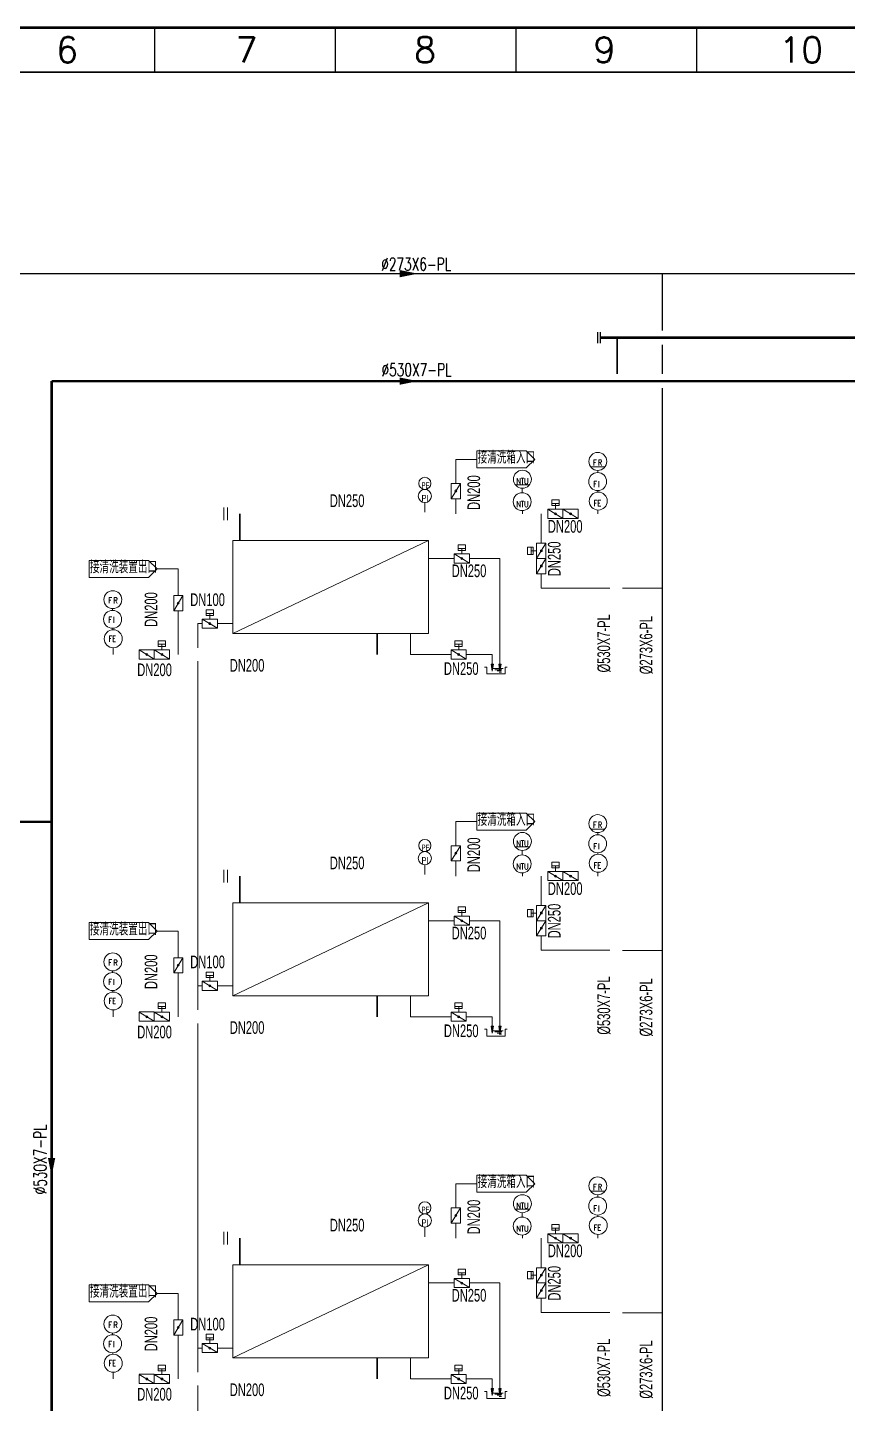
# Model space of a CAD drawing. Extents: x 2681 to 3102, y -1003 to -710.
# Drawn here: x 2822.9 to 2938.8, y -904.8 to -710.3 of the extents above; entities that cross this region are included whole.
import ezdxf

# ---------------------------------------------------------------- set-up
doc = ezdxf.new("R2010")
doc.units = 0
doc.header["$LTSCALE"] = 10
doc.header["$MEASUREMENT"] = 0
doc.layers.get('0').update_dxf_attribs({"linetype": 'CONTINUOUS'})
doc.layers.add('1', color=7, linetype='CONTINUOUS')
for name, color, linetype, lineweight in [('Level 1', 1, 'CONTINUOUS', 0), ('Level 5', 1, 'CONTINUOUS', 0), ('Level 63', 7, 'CONTINUOUS', 0)]:
    doc.layers.add(name, color=color, linetype=linetype, lineweight=lineweight)
doc.styles.add('HZ', font='geditxt.shx', dxfattribs={"width": 0.7, "bigfont": 'hztxt1.shx'})
doc.styles.get("Standard").update_dxf_attribs({"font": 'geditxt.shx', "width": 0.7, "bigfont": 'hztxt1.shx'})
doc.styles.add('Style-Single-line FangSong', font='')
doc.styles.add('Style-Single-line KaiTi', font='Single-line KaiTi.shx', dxfattribs={"bigfont": 'Single-line KaiTibig.shx'})
doc.styles.add('Style-STANDARD', font='')
doc.styles.get('Style-Single-line FangSong').set_extended_font_data('宋体')
doc.styles.get('Style-STANDARD').set_extended_font_data('宋体')

# ---------------------------------------------------------------- blocks, each defined once
blk = doc.blocks.new('A$C4607793D')
at = {"layer": '1'}
blk.add_lwpolyline([(1, 5, 0, 2, 0), (1, 0, 2, 2, 0)], format="xyseb", dxfattribs=at)

msp = doc.modelspace()

# ---------------------------------------------------------------- linework, layer by layer
at = {"color": 0, "lineweight": 50}
msp.add_line((2681.49, -710.29), (3102.33, -710.29), dxfattribs=at)
at = {"color": 0}
for p, q in [((2840.88, -710.29), (2840.88, -716.59)), ((2866.4, -710.29), (2866.4, -716.59)), ((2891.91, -710.29), (2891.91, -716.59)), ((2917.43, -710.29), (2917.43, -716.59))]:
    msp.add_line(p, q, dxfattribs=at)
at = {"color": 0, "lineweight": 30}
msp.add_line((2687.79, -716.59), (3096.03, -716.59), dxfattribs=at)
at = {"color": 4, "linetype": 'Continuous'}
for p, q in [((2755.98, -745.08), (3030.41, -745.08)), ((2755.98, -745.08), (3030.41, -745.08)), ((2912.65, -753.1), (2912.65, -745.08)), ((2912.65, -759.25), (2912.65, -755.15)), ((2912.65, -945.89), (2912.65, -761.29))]:
    msp.add_line(p, q, dxfattribs=at)
at = {"color": 3, "linetype": 'Continuous', "const_width": 0.358}
for points in [[(2903.89, -754.13), (3047.37, -754.13)], [(2826.32, -760.27), (2826.32, -954.13)], [(2826.32, -760.27), (2944.08, -760.27)], [(2806.02, -822.57), (2826.32, -822.57)]]:
    msp.add_lwpolyline(points, dxfattribs=at)
at = {"layer": '1'}
for p, q in [((2903.49, -754.89), (2903.49, -753.36)), ((2903.89, -754.89), (2903.89, -753.36))]:
    msp.add_line(p, q, dxfattribs=at)
at = {"layer": 'Level 1', "color": 7, "linetype": 'Continuous', "lineweight": 0}
for p, q in [((2883.44, -771.33), (2886.39, -771.33)), ((2884.09, -774.74), (2882.8, -776.89)), ((2896.99, -777.58), (2898.02, -777.58)), ((2897.51, -778.38), (2897.51, -777.58)), ((2850.66, -778.13), (2850.66, -779.92)), ((2851.19, -778.13), (2851.19, -779.92)), ((2898.58, -779.67), (2896.43, -778.38)), ((2900.73, -779.67), (2898.58, -778.38)), ((2894.07, -784.78), (2894.07, -783.74)), ((2896.15, -783.19), (2894.86, -785.34)), ((2885.37, -785.99), (2883.22, -784.7)), ((2883.77, -783.91), (2884.81, -783.91)), ((2884.29, -784.7), (2884.29, -783.91)), ((2894.86, -784.26), (2894.07, -784.26)), ((2896.15, -785.34), (2894.86, -787.49)), ((2841.26, -786.82), (2844.21, -786.82)), ((2844.86, -790.57), (2843.57, -792.72)), ((2848.16, -793.1), (2849.2, -793.1)), ((2848.68, -793.9), (2848.68, -793.1)), ((2847.61, -793.9), (2847.61, -795.19)), ((2849.76, -795.19), (2847.61, -793.9)), ((2838.68, -799.56), (2838.68, -798.27)), ((2840.83, -799.56), (2838.68, -798.27)), ((2838.7, -798.24), (2840.83, -798.24)), ((2840.83, -798.27), (2840.83, -799.56)), ((2842.99, -799.56), (2840.83, -798.27)), ((2841.39, -797.47), (2842.43, -797.47)), ((2841.91, -798.27), (2841.91, -797.47)), ((2884.91, -799.56), (2882.76, -798.27)), ((2883.32, -797.47), (2884.35, -797.47)), ((2883.84, -798.27), (2883.84, -797.47)), ((2888.59, -798.91), (2888.59, -801.26)), ((2838.68, -799.56), (2840.83, -799.56)), ((2888.43, -800.27), (2888.59, -801.26)), ((2888.76, -800.27), (2888.43, -800.27)), ((2888.48, -800.31), (2888.6, -801.13)), ((2888.7, -800.31), (2888.48, -800.31)), ((2888.52, -800.37), (2888.59, -800.94)), ((2888.65, -800.37), (2888.52, -800.37)), ((2888.61, -800.4), (2888.57, -800.41)), ((2888.57, -800.41), (2888.59, -800.78)), ((2888.59, -801.26), (2888.76, -800.27)), ((2888.59, -801.26), (2888.7, -800.31)), ((2888.59, -800.94), (2888.61, -800.4)), ((2888.6, -801.13), (2888.65, -800.37)), ((2889.51, -800.27), (2889.67, -801.26)), ((2889.83, -800.27), (2889.51, -800.27)), ((2889.55, -800.31), (2889.67, -801.13)), ((2889.77, -800.31), (2889.55, -800.31)), ((2889.6, -800.37), (2889.67, -800.94)), ((2889.72, -800.37), (2889.6, -800.37)), ((2889.69, -800.4), (2889.64, -800.41)), ((2889.64, -800.41), (2889.66, -800.78)), ((2889.67, -801.26), (2889.83, -800.27)), ((2889.67, -801.26), (2889.77, -800.31)), ((2889.67, -801.13), (2889.72, -800.37)), ((2889.67, -800.94), (2889.69, -800.4)), ((2883.44, -822.53), (2886.39, -822.53)), ((2884.09, -825.94), (2882.8, -828.09)), ((2850.66, -829.33), (2850.66, -831.12)), ((2851.19, -829.33), (2851.19, -831.12)), ((2898.58, -830.87), (2896.43, -829.58)), ((2896.99, -828.78), (2898.02, -828.78)), ((2897.51, -829.58), (2897.51, -828.78)), ((2900.73, -830.87), (2898.58, -829.58)), ((2885.37, -837.19), (2883.22, -835.9)), ((2883.77, -835.11), (2884.81, -835.11)), ((2884.29, -835.9), (2884.29, -835.11)), ((2894.07, -835.98), (2894.07, -834.94)), ((2894.86, -835.46), (2894.07, -835.46)), ((2896.15, -834.39), (2894.86, -836.54)), ((2841.26, -838.02), (2844.21, -838.02)), ((2896.15, -836.54), (2894.86, -838.69)), ((2844.86, -841.77), (2843.57, -843.92)), ((2847.61, -845.1), (2847.61, -846.39)), ((2849.76, -846.39), (2847.61, -845.1)), ((2848.16, -844.3), (2849.2, -844.3)), ((2848.68, -845.1), (2848.68, -844.3)), ((2838.68, -850.76), (2838.68, -849.47)), ((2840.83, -850.76), (2838.68, -849.47)), ((2838.7, -849.44), (2840.83, -849.44)), ((2840.83, -849.47), (2840.83, -850.76)), ((2842.99, -850.76), (2840.83, -849.47)), ((2841.39, -848.67), (2842.43, -848.67)), ((2841.91, -849.47), (2841.91, -848.67)), ((2884.91, -850.76), (2882.76, -849.47)), ((2883.32, -848.67), (2884.35, -848.67)), ((2883.84, -849.47), (2883.84, -848.67)), ((2838.68, -850.76), (2840.83, -850.76)), ((2888.43, -851.47), (2888.59, -852.46)), ((2888.76, -851.47), (2888.43, -851.47)), ((2888.48, -851.51), (2888.6, -852.33)), ((2888.7, -851.51), (2888.48, -851.51)), ((2888.52, -851.57), (2888.59, -852.14)), ((2888.65, -851.57), (2888.52, -851.57)), ((2888.61, -851.6), (2888.57, -851.61)), ((2888.57, -851.61), (2888.59, -851.98)), ((2888.59, -850.11), (2888.59, -852.46)), ((2888.59, -852.46), (2888.76, -851.47)), ((2888.59, -852.46), (2888.7, -851.51)), ((2888.59, -852.14), (2888.61, -851.6)), ((2888.6, -852.33), (2888.65, -851.57)), ((2889.51, -851.47), (2889.67, -852.46)), ((2889.83, -851.47), (2889.51, -851.47)), ((2889.55, -851.51), (2889.67, -852.33)), ((2889.77, -851.51), (2889.55, -851.51)), ((2889.6, -851.57), (2889.67, -852.14)), ((2889.72, -851.57), (2889.6, -851.57)), ((2889.69, -851.6), (2889.64, -851.61)), ((2889.64, -851.61), (2889.66, -851.98)), ((2889.67, -852.46), (2889.83, -851.47)), ((2889.67, -852.46), (2889.77, -851.51)), ((2889.67, -852.33), (2889.72, -851.57)), ((2889.67, -852.14), (2889.69, -851.6)), ((2883.44, -873.73), (2886.39, -873.73)), ((2884.09, -877.14), (2882.8, -879.29)), ((2850.66, -880.53), (2850.66, -882.32)), ((2851.19, -880.53), (2851.19, -882.32)), ((2898.58, -882.07), (2896.43, -880.78)), ((2896.99, -879.98), (2898.02, -879.98)), ((2897.51, -880.78), (2897.51, -879.98)), ((2900.73, -882.07), (2898.58, -880.78)), ((2883.77, -886.31), (2884.81, -886.31)), ((2884.29, -887.1), (2884.29, -886.31)), ((2894.07, -887.18), (2894.07, -886.14)), ((2894.86, -886.66), (2894.07, -886.66)), ((2896.15, -885.59), (2894.86, -887.74)), ((2885.37, -888.39), (2883.22, -887.1)), ((2896.15, -887.74), (2894.86, -889.89)), ((2841.26, -889.22), (2844.21, -889.22)), ((2844.86, -892.97), (2843.57, -895.12)), ((2847.61, -896.3), (2847.61, -897.59)), ((2849.76, -897.59), (2847.61, -896.3)), ((2848.16, -895.5), (2849.2, -895.5)), ((2848.68, -896.3), (2848.68, -895.5)), ((2841.39, -899.87), (2842.43, -899.87)), ((2841.91, -900.67), (2841.91, -899.87)), ((2883.32, -899.87), (2884.35, -899.87)), ((2883.84, -900.67), (2883.84, -899.87)), ((2838.68, -901.96), (2838.68, -900.67)), ((2840.83, -901.96), (2838.68, -900.67)), ((2838.68, -901.96), (2840.83, -901.96)), ((2838.7, -900.64), (2840.83, -900.64)), ((2840.83, -900.67), (2840.83, -901.96)), ((2842.99, -901.96), (2840.83, -900.67)), ((2884.91, -901.96), (2882.76, -900.67)), ((2888.59, -901.31), (2888.59, -903.66)), ((2888.43, -902.67), (2888.59, -903.66)), ((2888.76, -902.67), (2888.43, -902.67)), ((2888.48, -902.71), (2888.6, -903.53)), ((2888.7, -902.71), (2888.48, -902.71)), ((2888.52, -902.77), (2888.59, -903.34)), ((2888.65, -902.77), (2888.52, -902.77)), ((2888.61, -902.8), (2888.57, -902.81)), ((2888.57, -902.81), (2888.59, -903.18)), ((2888.59, -903.66), (2888.76, -902.67)), ((2888.59, -903.66), (2888.7, -902.71)), ((2888.59, -903.34), (2888.61, -902.8)), ((2888.6, -903.53), (2888.65, -902.77)), ((2889.51, -902.67), (2889.67, -903.66)), ((2889.83, -902.67), (2889.51, -902.67)), ((2889.55, -902.71), (2889.67, -903.53)), ((2889.77, -902.71), (2889.55, -902.71)), ((2889.6, -902.77), (2889.67, -903.34)), ((2889.72, -902.77), (2889.6, -902.77)), ((2889.69, -902.8), (2889.64, -902.81)), ((2889.64, -902.81), (2889.66, -903.18)), ((2889.67, -903.66), (2889.83, -902.67)), ((2889.67, -903.66), (2889.77, -902.71)), ((2889.67, -903.53), (2889.72, -902.77)), ((2889.67, -903.34), (2889.69, -902.8))]:
    msp.add_line(p, q, dxfattribs=at)
at = {"layer": 'Level 1', "color": 7, "linetype": 'Continuous', "lineweight": 0, "ltscale": 10}
for p, q in [((2883.44, -774.74), (2883.44, -771.33)), ((2883.44, -779.03), (2883.44, -776.89)), ((2895.51, -783.19), (2895.51, -779.03)), ((2844.21, -790.57), (2844.21, -786.82)), ((2895.51, -789.52), (2895.51, -787.49)), ((2895.51, -789.52), (2905.22, -789.52)), ((2906.99, -789.55), (2912.65, -789.55)), ((2844.21, -798.91), (2844.21, -792.72)), ((2883.44, -825.94), (2883.44, -822.53)), ((2883.44, -830.23), (2883.44, -828.09)), ((2895.51, -834.39), (2895.51, -830.23)), ((2844.21, -841.77), (2844.21, -838.02)), ((2895.51, -840.72), (2895.51, -838.69)), ((2895.51, -840.72), (2905.22, -840.72)), ((2906.99, -840.75), (2912.65, -840.75)), ((2844.21, -850.11), (2844.21, -843.92)), ((2883.44, -877.14), (2883.44, -873.73)), ((2883.44, -881.43), (2883.44, -879.29)), ((2895.51, -885.59), (2895.51, -881.43)), ((2844.21, -892.97), (2844.21, -889.22)), ((2895.51, -891.92), (2895.51, -889.89)), ((2895.51, -891.92), (2905.22, -891.92)), ((2906.99, -891.95), (2912.65, -891.95)), ((2844.21, -901.31), (2844.21, -895.12))]:
    msp.add_line(p, q, dxfattribs=at)
at = {"layer": 'Level 1', "color": 4, "linetype": 'Continuous', "lineweight": 0, "ltscale": 10}
for p, q in [((2879.05, -777.44), (2879.05, -778.81)), ((2879.59, -785.35), (2883.22, -785.35)), ((2885.37, -785.35), (2889.67, -785.35)), ((2889.67, -801.26), (2889.67, -785.35)), ((2846.96, -794.55), (2846.96, -797.96)), ((2877.01, -798.91), (2877.01, -795.94)), ((2882.76, -798.91), (2877.01, -798.91)), ((2884.91, -798.91), (2888.59, -798.91)), ((2846.96, -849.16), (2846.96, -799.86)), ((2887.5, -800.69), (2887.82, -800.69)), ((2887.82, -800.69), (2887.82, -801.66)), ((2888.59, -800.91), (2890.14, -800.91)), ((2888.93, -801.07), (2889.95, -801.07)), ((2889.29, -801.22), (2889.85, -801.22)), ((2890.39, -800.69), (2890.71, -800.69)), ((2890.39, -801.66), (2890.39, -800.69)), ((2887.82, -801.66), (2890.39, -801.66)), ((2889.58, -801.4), (2889.88, -801.4)), ((2879.05, -828.64), (2879.05, -830.01)), ((2879.59, -836.55), (2883.22, -836.55)), ((2885.37, -836.55), (2889.67, -836.55)), ((2889.67, -852.46), (2889.67, -836.55)), ((2877.01, -850.11), (2877.01, -847.14)), ((2846.96, -900.36), (2846.96, -851.06)), ((2882.76, -850.11), (2877.01, -850.11)), ((2884.91, -850.11), (2888.59, -850.11)), ((2887.5, -851.89), (2887.82, -851.89)), ((2887.82, -851.89), (2887.82, -852.86)), ((2887.82, -852.86), (2890.39, -852.86)), ((2888.59, -852.11), (2890.14, -852.11)), ((2888.93, -852.27), (2889.95, -852.27)), ((2889.29, -852.42), (2889.85, -852.42)), ((2889.58, -852.6), (2889.88, -852.6)), ((2890.39, -851.89), (2890.71, -851.89)), ((2890.39, -852.86), (2890.39, -851.89)), ((2879.05, -879.84), (2879.05, -881.21)), ((2879.59, -887.75), (2883.22, -887.75)), ((2885.37, -887.75), (2889.67, -887.75)), ((2889.67, -903.66), (2889.67, -887.75)), ((2877.01, -901.31), (2877.01, -898.34)), ((2846.96, -951.56), (2846.96, -902.26)), ((2882.76, -901.31), (2877.01, -901.31)), ((2884.91, -901.31), (2888.59, -901.31)), ((2887.5, -903.09), (2887.82, -903.09)), ((2887.82, -903.09), (2887.82, -904.06)), ((2887.82, -904.06), (2890.39, -904.06)), ((2888.59, -903.31), (2890.14, -903.31)), ((2888.93, -903.47), (2889.95, -903.47)), ((2889.29, -903.62), (2889.85, -903.62)), ((2889.58, -903.8), (2889.88, -903.8)), ((2890.39, -903.09), (2890.71, -903.09)), ((2890.39, -904.06), (2890.39, -903.09))]:
    msp.add_line(p, q, dxfattribs=at)
at = {"layer": 'Level 1', "color": 3, "linetype": 'Continuous', "lineweight": 30, "ltscale": 10}
for p, q in [((2852.92, -782.8), (2852.92, -779.03)), ((2872.31, -795.94), (2872.31, -798.91)), ((2852.92, -834), (2852.92, -830.23)), ((2872.31, -847.14), (2872.31, -850.11)), ((2852.92, -885.2), (2852.92, -881.43)), ((2872.31, -898.34), (2872.31, -901.31))]:
    msp.add_line(p, q, dxfattribs=at)
at = {"layer": 'Level 1', "color": 4, "linetype": 'Continuous', "lineweight": 0}
for p, q in [((2851.91, -795.94), (2879.56, -782.8)), ((2851.91, -847.14), (2879.56, -834)), ((2851.91, -898.34), (2879.56, -885.2))]:
    msp.add_line(p, q, dxfattribs=at)
at = {"layer": 'Level 1', "color": 3, "linetype": 'Continuous', "lineweight": 0}
for p, q in [((2847.61, -794.55), (2846.96, -794.55)), ((2851.91, -794.55), (2849.76, -794.55)), ((2847.61, -845.75), (2846.96, -845.75)), ((2851.91, -845.75), (2849.76, -845.75)), ((2847.61, -896.95), (2846.96, -896.95)), ((2851.91, -896.95), (2849.76, -896.95))]:
    msp.add_line(p, q, dxfattribs=at)
at = {"layer": 'Level 1', "color": 3, "linetype": 'Continuous', "lineweight": 30, "ltscale": 10, "flags": 128}
msp.add_lwpolyline([(2906.24, -759.25), (2906.24, -754.13)], dxfattribs=at)
msp.add_lwpolyline([(2900.73, -932.63, 0.0000179, 0.0000179, 0), (2906.24, -932.63, 0, 0, 0), (2906.24, -761.29, 0, 0, 0)], format="xyseb", dxfattribs=at)
at = {"layer": 'Level 1', "color": 4, "linetype": 'Continuous', "lineweight": 0, "flags": 128}
for points in [[(2886.39, -770.12), (2886.39, -772.53), (2893.36, -772.53), (2894.61, -771.33), (2893.36, -770.12), (2886.39, -770.12)], [(2831.61, -785.61), (2831.61, -788.02), (2840.02, -788.02), (2841.26, -786.82), (2840.02, -785.61), (2831.61, -785.61)], [(2886.39, -821.32), (2886.39, -823.73), (2893.36, -823.73), (2894.61, -822.53), (2893.36, -821.32), (2886.39, -821.32)], [(2831.61, -836.81), (2831.61, -839.22), (2840.02, -839.22), (2841.26, -838.02), (2840.02, -836.81), (2831.61, -836.81)], [(2886.39, -872.52), (2886.39, -874.93), (2893.36, -874.93), (2894.61, -873.73), (2893.36, -872.52), (2886.39, -872.52)], [(2831.61, -888.01), (2831.61, -890.42), (2840.02, -890.42), (2841.26, -889.22), (2840.02, -888.01), (2831.61, -888.01)]]:
    msp.add_lwpolyline(points, dxfattribs=at)
at = {"layer": 'Level 1', "color": 7, "linetype": 'Continuous', "lineweight": 0, "flags": 128}
for points in [[(2884.09, -774.74), (2884.09, -776.89), (2882.8, -776.89), (2882.8, -774.74)], [(2896.99, -777.07), (2898.02, -777.07), (2898.02, -777.87), (2896.99, -777.87)], [(2898.58, -779.67), (2896.43, -779.67), (2896.43, -778.38), (2898.58, -778.38)], [(2900.73, -779.67), (2898.58, -779.67), (2898.58, -778.38), (2900.73, -778.38)], [(2883.77, -783.4), (2884.81, -783.4), (2884.81, -784.19), (2883.77, -784.19)], [(2893.56, -784.78), (2893.56, -783.74), (2894.35, -783.74), (2894.35, -784.78)], [(2896.15, -783.19), (2896.15, -785.34), (2894.86, -785.34), (2894.86, -783.19)], [(2885.37, -785.99), (2883.22, -785.99), (2883.22, -784.7), (2885.37, -784.7)], [(2896.15, -785.34), (2896.15, -787.49), (2894.86, -787.49), (2894.86, -785.34)], [(2844.86, -790.57), (2844.86, -792.72), (2843.57, -792.72), (2843.57, -790.57)], [(2848.16, -792.6), (2849.2, -792.6), (2849.2, -793.39), (2848.16, -793.39)], [(2849.76, -795.19), (2847.61, -795.19), (2847.61, -793.9), (2849.76, -793.9)], [(2841.39, -796.96), (2842.43, -796.96), (2842.43, -797.76), (2841.39, -797.76)], [(2883.32, -796.96), (2884.35, -796.96), (2884.35, -797.76), (2883.32, -797.76)], [(2842.99, -799.56), (2840.83, -799.56), (2840.83, -798.27), (2842.99, -798.27)], [(2884.91, -799.56), (2882.76, -799.56), (2882.76, -798.27), (2884.91, -798.27)], [(2884.09, -825.94), (2884.09, -828.09), (2882.8, -828.09), (2882.8, -825.94)], [(2896.99, -828.27), (2898.02, -828.27), (2898.02, -829.07), (2896.99, -829.07)], [(2898.58, -830.87), (2896.43, -830.87), (2896.43, -829.58), (2898.58, -829.58)], [(2900.73, -830.87), (2898.58, -830.87), (2898.58, -829.58), (2900.73, -829.58)], [(2885.37, -837.19), (2883.22, -837.19), (2883.22, -835.9), (2885.37, -835.9)], [(2883.77, -834.6), (2884.81, -834.6), (2884.81, -835.39), (2883.77, -835.39)], [(2893.56, -835.98), (2893.56, -834.94), (2894.35, -834.94), (2894.35, -835.98)], [(2896.15, -834.39), (2896.15, -836.54), (2894.86, -836.54), (2894.86, -834.39)], [(2896.15, -836.54), (2896.15, -838.69), (2894.86, -838.69), (2894.86, -836.54)], [(2844.86, -841.77), (2844.86, -843.92), (2843.57, -843.92), (2843.57, -841.77)], [(2848.16, -843.8), (2849.2, -843.8), (2849.2, -844.59), (2848.16, -844.59)], [(2849.76, -846.39), (2847.61, -846.39), (2847.61, -845.1), (2849.76, -845.1)], [(2842.99, -850.76), (2840.83, -850.76), (2840.83, -849.47), (2842.99, -849.47)], [(2841.39, -848.16), (2842.43, -848.16), (2842.43, -848.96), (2841.39, -848.96)], [(2884.91, -850.76), (2882.76, -850.76), (2882.76, -849.47), (2884.91, -849.47)], [(2883.32, -848.16), (2884.35, -848.16), (2884.35, -848.96), (2883.32, -848.96)], [(2884.09, -877.14), (2884.09, -879.29), (2882.8, -879.29), (2882.8, -877.14)], [(2898.58, -882.07), (2896.43, -882.07), (2896.43, -880.78), (2898.58, -880.78)], [(2896.99, -879.47), (2898.02, -879.47), (2898.02, -880.27), (2896.99, -880.27)], [(2900.73, -882.07), (2898.58, -882.07), (2898.58, -880.78), (2900.73, -880.78)], [(2883.77, -885.8), (2884.81, -885.8), (2884.81, -886.59), (2883.77, -886.59)], [(2893.56, -887.18), (2893.56, -886.14), (2894.35, -886.14), (2894.35, -887.18)], [(2896.15, -885.59), (2896.15, -887.74), (2894.86, -887.74), (2894.86, -885.59)], [(2885.37, -888.39), (2883.22, -888.39), (2883.22, -887.1), (2885.37, -887.1)], [(2896.15, -887.74), (2896.15, -889.89), (2894.86, -889.89), (2894.86, -887.74)], [(2844.86, -892.97), (2844.86, -895.12), (2843.57, -895.12), (2843.57, -892.97)], [(2849.76, -897.59), (2847.61, -897.59), (2847.61, -896.3), (2849.76, -896.3)], [(2848.16, -895), (2849.2, -895), (2849.2, -895.79), (2848.16, -895.79)], [(2841.39, -899.36), (2842.43, -899.36), (2842.43, -900.16), (2841.39, -900.16)], [(2883.32, -899.36), (2884.35, -899.36), (2884.35, -900.16), (2883.32, -900.16)], [(2842.99, -901.96), (2840.83, -901.96), (2840.83, -900.67), (2842.99, -900.67)], [(2884.91, -901.96), (2882.76, -901.96), (2882.76, -900.67), (2884.91, -900.67)]]:
    msp.add_lwpolyline(points, close=True, dxfattribs=at)
at = {"layer": 'Level 1', "color": 3, "linetype": 'Continuous', "lineweight": 30, "ltscale": 10, "const_width": 0.0000179, "flags": 128}
for points in [[(2851.19, -779.03), (2896.43, -779.03)], [(2900.73, -779.03), (2906.24, -779.03)], [(2826.32, -798.91), (2838.68, -798.91)], [(2842.99, -798.91), (2872.31, -798.91)], [(2851.19, -830.23), (2896.43, -830.23)], [(2900.73, -830.23), (2906.24, -830.23)], [(2826.32, -850.11), (2838.68, -850.11)], [(2842.99, -850.11), (2872.31, -850.11)], [(2851.19, -881.43), (2896.43, -881.43)], [(2900.73, -881.43), (2906.24, -881.43)], [(2826.32, -901.31), (2838.68, -901.31)], [(2842.99, -901.31), (2872.31, -901.31)]]:
    msp.add_lwpolyline(points, dxfattribs=at)
at = {"layer": 'Level 1', "color": 4, "linetype": 'Continuous', "lineweight": 0, "flags": 128}
for points in [[(2851.91, -782.8), (2879.56, -782.8), (2879.56, -795.94), (2851.91, -795.94)], [(2851.91, -834), (2879.56, -834), (2879.56, -847.14), (2851.91, -847.14)], [(2851.91, -885.2), (2879.56, -885.2), (2879.56, -898.34), (2851.91, -898.34)]]:
    msp.add_lwpolyline(points, close=True, dxfattribs=at)
at = {"layer": 'Level 1', "color": 7, "linetype": 'Continuous', "lineweight": 0}
for centre, radius in [((2903.5, -771.62), 1.27), ((2879.05, -774.72), 0.86), ((2892.84, -774.14), 1.27), ((2883.45, -775.8), 0.14), ((2897.51, -779.03), 0.14), ((2899.66, -779.03), 0.14), ((2884.3, -785.36), 0.14), ((2895.52, -784.25), 0.14), ((2895.52, -786.4), 0.14), ((2834.97, -791.16), 1.27), ((2844.22, -791.64), 0.14), ((2848.69, -794.55), 0.14), ((2839.77, -798.92), 0.14), ((2841.92, -798.92), 0.14), ((2883.84, -798.92), 0.14), ((2903.5, -822.82), 1.27), ((2892.84, -825.34), 1.27), ((2879.05, -825.92), 0.86), ((2883.45, -827), 0.14), ((2897.51, -830.23), 0.14), ((2899.66, -830.23), 0.14), ((2895.52, -835.45), 0.14), ((2884.3, -836.56), 0.14), ((2895.52, -837.6), 0.14), ((2834.97, -842.36), 1.27), ((2844.22, -842.84), 0.14), ((2848.69, -845.75), 0.14), ((2839.77, -850.12), 0.14), ((2841.92, -850.12), 0.14), ((2883.84, -850.12), 0.14), ((2903.5, -874.02), 1.27), ((2879.05, -877.12), 0.86), ((2892.84, -876.54), 1.27), ((2883.45, -878.2), 0.14), ((2897.51, -881.43), 0.14), ((2899.66, -881.43), 0.14), ((2895.52, -886.65), 0.14), ((2884.3, -887.76), 0.14), ((2895.52, -888.8), 0.14), ((2834.97, -893.56), 1.27), ((2844.22, -894.04), 0.14), ((2848.69, -896.95), 0.14), ((2839.77, -901.32), 0.14), ((2841.92, -901.32), 0.14), ((2883.84, -901.32), 0.14)]:
    msp.add_circle(centre, radius, dxfattribs=at)
at = {"layer": 'Level 1', "color": 4, "linetype": 'Continuous', "lineweight": 0, "ltscale": 10}
for centre in [(2879.05, -776.51), (2879.05, -827.71), (2879.05, -878.91)]:
    msp.add_circle(centre, 0.929, dxfattribs=at)
at = {"layer": 'Level 63', "color": 7, "linetype": 'Continuous', "lineweight": 0}
for p, q in [((2902.5, -772.39), (2904.51, -772.39)), ((2903.48, -773.2), (2903.48, -772.88)), ((2891.84, -774.91), (2893.84, -774.91)), ((2892.81, -776.04), (2892.81, -775.4)), ((2903.5, -775.96), (2903.5, -775.73)), ((2892.84, -779.03), (2892.84, -778.57)), ((2903.49, -779.03), (2903.49, -778.52)), ((2834.94, -792.67), (2834.94, -792.43)), ((2834.97, -795.43), (2834.97, -795.2)), ((2835.03, -798.91), (2835.03, -797.95)), ((2902.5, -823.59), (2904.51, -823.59)), ((2903.48, -824.4), (2903.48, -824.08)), ((2891.84, -826.11), (2893.84, -826.11)), ((2892.81, -827.24), (2892.81, -826.6)), ((2903.5, -827.16), (2903.5, -826.93)), ((2892.84, -830.23), (2892.84, -829.77)), ((2903.49, -830.23), (2903.49, -829.72)), ((2834.94, -843.87), (2834.94, -843.63)), ((2834.97, -846.63), (2834.97, -846.4)), ((2835.03, -850.11), (2835.03, -849.15)), ((2902.5, -874.79), (2904.51, -874.79)), ((2903.48, -875.6), (2903.48, -875.28)), ((2891.84, -877.31), (2893.84, -877.31)), ((2892.81, -878.44), (2892.81, -877.8)), ((2903.5, -878.36), (2903.5, -878.13)), ((2892.84, -881.43), (2892.84, -880.97)), ((2903.49, -881.43), (2903.49, -880.92)), ((2834.94, -895.07), (2834.94, -894.83)), ((2834.97, -897.83), (2834.97, -897.6)), ((2835.03, -901.31), (2835.03, -900.35))]:
    msp.add_line(p, q, dxfattribs=at)
for centre in [(2903.48, -774.47), (2903.56, -777.22), (2892.81, -777.31), (2834.94, -793.94), (2835.03, -796.69), (2903.48, -825.67), (2892.81, -828.51), (2903.56, -828.42), (2834.94, -845.14), (2835.03, -847.89), (2903.48, -876.87), (2892.81, -879.71), (2903.56, -879.62), (2834.94, -896.34), (2835.03, -899.09)]:
    msp.add_circle(centre, 1.27, dxfattribs=at)

# ---------------------------------------------------------------- block references
at = {"layer": '1', "yscale": 0.5120000000000001, "zscale": 0.5120000000000001}
for p, xscale, rotation in [((2875.52, -744.57), 0.5120000000000001, 270), ((2875.52, -759.76), 0.5120000000000001, 270), ((2825.81, -870.08), -0.5120000000000001, 180)]:
    msp.add_blockref('A$C4607793D', p, dxfattribs=dict(at, xscale=xscale, rotation=rotation))

# ---------------------------------------------------------------- texts
at = {"color": 0}
for s, height, p in [('6', 3.62, (2826.96, -715.25)), ('7', 3.62, (2852.3, -715.25)), ('8', 3.62, (2877.54, -715.25)), ('9', 3.62, (2902.89, -715.25)), ('10', 3.616, (2929.13, -715.25))]:
    msp.add_text(s, height=height, dxfattribs=at).set_placement(p)
at = {"color": 7, "style": 'HZ', "width": 0.7}
for s, p in [('%%C273X6-PL', (2872.9, -744.63)), ('%%C530X7-PL', (2872.94, -759.55))]:
    msp.add_text(s, height=1.792, dxfattribs=at).set_placement(p)
msp.add_text('%%C530X7-PL', height=1.792, rotation=90, dxfattribs=at).set_placement((2825.6, -875.22))
at = {"layer": 'Level 1', "color": 7, "style": 'Style-Single-line KaiTi', "width": 0.657143}
for p in [(2865.63, -778.07), (2865.63, -829.27), (2865.63, -880.47)]:
    msp.add_text('DN250', height=1.792, dxfattribs=at).set_placement(p)
at = {"layer": 'Level 1', "color": 7, "linetype": 'Continuous', "lineweight": 0, "char_height": 0.8601, "attachment_point": 8, "line_spacing_factor": 0.722892, "style": 'Style-Single-line KaiTi'}
for insert in [(2879.16, -775.43), (2879.16, -826.63), (2879.16, -877.83)]:
    msp.add_mtext('\\FSingle-line KaiTi.shx;\\W0.600060x;PE', dxfattribs=dict(at, insert=insert))
at = {"layer": 'Level 1', "color": 4, "linetype": 'Continuous', "lineweight": 0, "char_height": 0.929, "attachment_point": 7, "line_spacing_factor": 0.722892, "style": 'Style-Single-line FangSong'}
for insert in [(2878.59, -777.28), (2878.59, -828.48), (2878.59, -879.68)]:
    msp.add_mtext('\\FSingle-line FangSong.shx;\\W0.750000x;PI', dxfattribs=dict(at, insert=insert))
at = {"layer": 'Level 5', "color": 4, "style": 'Style-Single-line KaiTi', "width": 0.657143}
for s, p in [('接清洗箱入口', (2886.52, -771.94)), ('DN200', (2896.44, -781.7)), ('接清洗装置出口', (2831.74, -787.43)), ('DN250', (2882.85, -787.98)), ('DN100', (2845.91, -792.06)), ('DN200', (2838.42, -801.97)), ('DN200', (2851.49, -801.34)), ('DN250', (2881.75, -801.8)), ('接清洗箱入口', (2886.52, -823.14)), ('DN200', (2896.44, -832.9)), ('接清洗装置出口', (2831.74, -838.63)), ('DN250', (2882.85, -839.18)), ('DN100', (2845.91, -843.26)), ('DN200', (2838.42, -853.17)), ('DN200', (2851.49, -852.54)), ('DN250', (2881.75, -853)), ('接清洗箱入口', (2886.52, -874.34)), ('DN200', (2896.44, -884.1)), ('接清洗装置出口', (2831.74, -889.83)), ('DN250', (2882.85, -890.38)), ('DN100', (2845.91, -894.46)), ('DN200', (2851.49, -903.74)), ('DN250', (2881.75, -904.2)), ('DN200', (2838.42, -904.37))]:
    msp.add_text(s, height=1.792, dxfattribs=at).set_placement(p)
for s, p in [('DN200', (2886.87, -778.48)), ('DN250', (2898.24, -787.84)), ('DN200', (2841.26, -795.01)), ('%%C530X7-PL', (2905.24, -801.45)), ('%%C273X6-PL', (2911.21, -801.7)), ('DN200', (2886.87, -829.68)), ('DN250', (2898.24, -839.04)), ('DN200', (2841.26, -846.21)), ('%%C530X7-PL', (2905.24, -852.65)), ('%%C273X6-PL', (2911.21, -852.9)), ('DN200', (2886.87, -880.88)), ('DN250', (2898.24, -890.24)), ('DN200', (2841.26, -897.41)), ('%%C530X7-PL', (2905.24, -903.85)), ('%%C273X6-PL', (2911.21, -904.1))]:
    msp.add_text(s, height=1.792, rotation=90, dxfattribs=at).set_placement(p)
at = {"layer": 'Level 63', "color": 7, "linetype": 'Continuous', "lineweight": 0, "char_height": 0.833, "attachment_point": 7, "line_spacing_factor": 0.722892, "style": 'Style-STANDARD'}
for s, insert in [('\\FSTANDARD.shx;\\W0.800186x;F', (2902.82, -772.21)), ('\\FSTANDARD.shx;\\W0.800186x;R', (2903.51, -772.21)), ('\\FSTANDARD.shx;\\W0.800186x;NTU', (2892, -774.84)), ('\\FSTANDARD.shx;\\W0.800186x;F', (2902.86, -775.24)), ('\\FSTANDARD.shx;\\W0.800186x;I', (2903.55, -775.24)), ('\\FSTANDARD.shx;\\W0.800186x;NTU', (2892, -778.08)), ('\\FSTANDARD.shx;\\W0.800186x;FE', (2902.91, -777.94)), ('\\FSTANDARD.shx;\\W0.800186x;F', (2834.35, -791.68)), ('\\FSTANDARD.shx;\\W0.800186x;R', (2835.05, -791.69)), ('\\FSTANDARD.shx;\\W0.800186x;F', (2834.33, -794.42)), ('\\FSTANDARD.shx;\\W0.800186x;I', (2835.02, -794.42)), ('\\FSTANDARD.shx;\\W0.800186x;FE', (2834.37, -797.11)), ('\\FSTANDARD.shx;\\W0.800186x;F', (2902.82, -823.41)), ('\\FSTANDARD.shx;\\W0.800186x;R', (2903.51, -823.41)), ('\\FSTANDARD.shx;\\W0.800186x;NTU', (2892, -826.04)), ('\\FSTANDARD.shx;\\W0.800186x;F', (2902.86, -826.44)), ('\\FSTANDARD.shx;\\W0.800186x;I', (2903.55, -826.44)), ('\\FSTANDARD.shx;\\W0.800186x;NTU', (2892, -829.28)), ('\\FSTANDARD.shx;\\W0.800186x;FE', (2902.91, -829.14)), ('\\FSTANDARD.shx;\\W0.800186x;F', (2834.35, -842.88)), ('\\FSTANDARD.shx;\\W0.800186x;R', (2835.05, -842.89)), ('\\FSTANDARD.shx;\\W0.800186x;F', (2834.33, -845.62)), ('\\FSTANDARD.shx;\\W0.800186x;I', (2835.02, -845.62)), ('\\FSTANDARD.shx;\\W0.800186x;FE', (2834.37, -848.31)), ('\\FSTANDARD.shx;\\W0.800186x;F', (2902.82, -874.61)), ('\\FSTANDARD.shx;\\W0.800186x;R', (2903.51, -874.61)), ('\\FSTANDARD.shx;\\W0.800186x;NTU', (2892, -877.24)), ('\\FSTANDARD.shx;\\W0.800186x;F', (2902.86, -877.64)), ('\\FSTANDARD.shx;\\W0.800186x;I', (2903.55, -877.64)), ('\\FSTANDARD.shx;\\W0.800186x;NTU', (2892, -880.48)), ('\\FSTANDARD.shx;\\W0.800186x;FE', (2902.91, -880.34)), ('\\FSTANDARD.shx;\\W0.800186x;F', (2834.35, -894.08)), ('\\FSTANDARD.shx;\\W0.800186x;R', (2835.05, -894.09)), ('\\FSTANDARD.shx;\\W0.800186x;F', (2834.33, -896.82)), ('\\FSTANDARD.shx;\\W0.800186x;I', (2835.02, -896.82)), ('\\FSTANDARD.shx;\\W0.800186x;FE', (2834.37, -899.51))]:
    msp.add_mtext(s, dxfattribs=dict(at, insert=insert))

doc.saveas('drawing.dxf')
